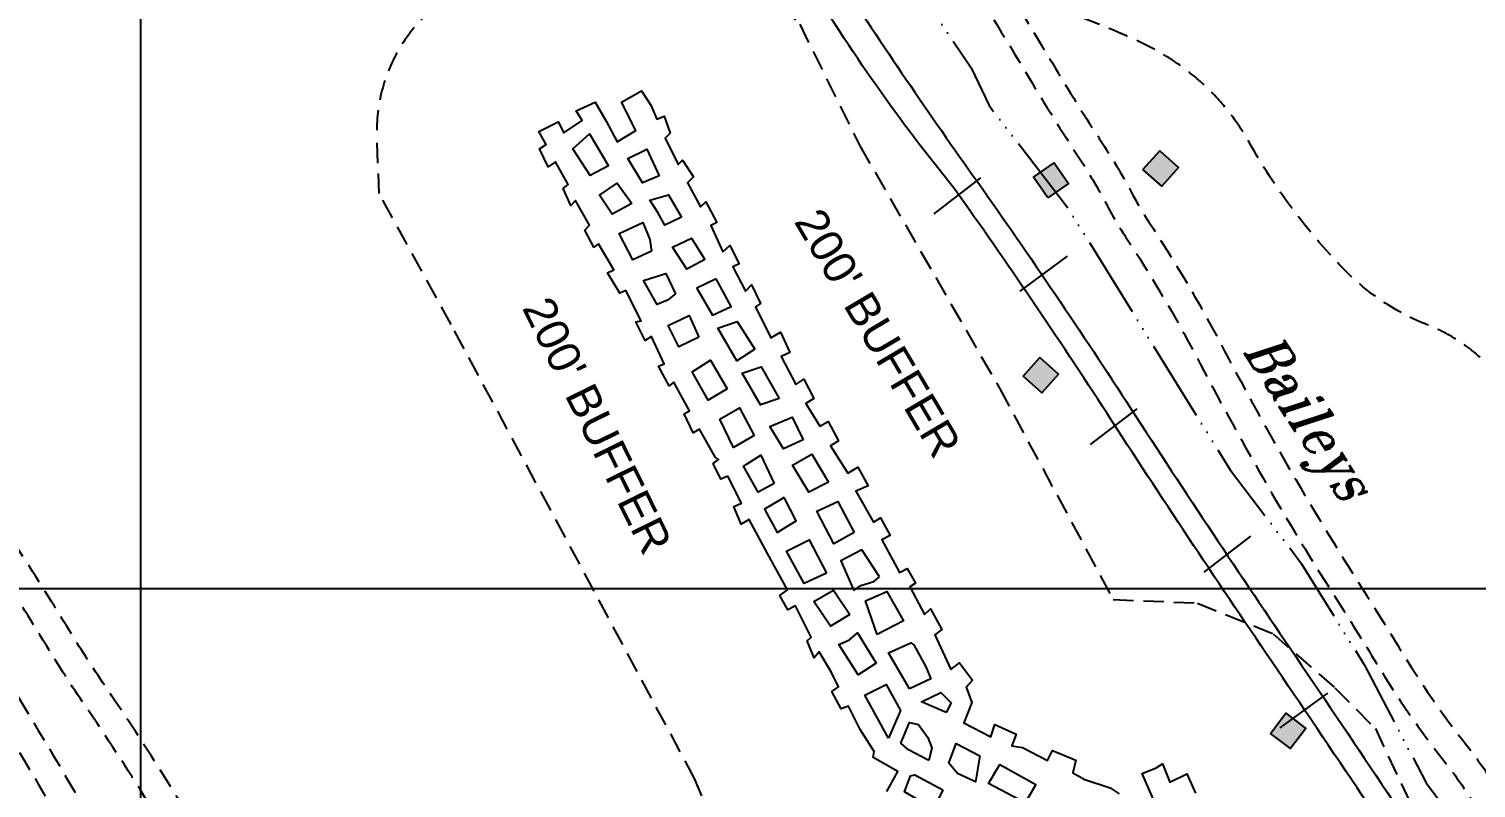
# Model space of a CAD drawing. Header units: inches. Extents: x 10131215 to 10153225, y 3476725 to 3491422.
# Drawn here: x 10145862 to 10147647, y 3487754 to 3488691 of the extents above; entities that cross this region are included whole.
import ezdxf
from ezdxf.enums import TextEntityAlignment as Align

# ---------------------------------------------------------------- set-up
doc = ezdxf.new("R2010")
doc.units = ezdxf.units.IN
doc.header["$LTSCALE"] = 100
doc.header["$MEASUREMENT"] = 0
for name, pattern in [('DASHED2', [0.375, 0.25, -0.125]), ('HIDDEN', [0.375, 0.25, -0.125]), ('STREAM', [1.5, 1, -0.125, 0, -0.125, 0, -0.125, 0, -0.125])]:
    doc.linetypes.add(name, pattern=pattern)
doc.layers.get('0').update_dxf_attribs({"color": 60, "linetype": 'CONTINUOUS'})
for name, color, linetype in [('BUFFER ZONE-200', 200, 'HIDDEN'), ('BUILDINGS', 7, 'CONTINUOUS'), ('GRID COORDINATES-VA SOUTH NAD27', 252, 'CONTINUOUS'), ('MINE WORKINGS-ADJACENT-GREGORY COAL-6690', 251, 'CONTINUOUS'), ('RAILROADS', 30, 'CONTINUOUS'), ('ROADS', 34, 'DASHED2'), ('WATER-SURFACE', 140, 'STREAM')]:
    doc.layers.add(name, color=color, linetype=linetype)
doc.styles.add('BUFFER LABELS', font='ARIAL.TTF', dxfattribs={"height": 40})
doc.styles.add('ROMANT', font='ROMANT.SHX', dxfattribs={"width": 2063.613351, "height": 165.089068})

# ---------------------------------------------------------------- blocks, each defined once
blk = doc.blocks.new('RRTIC')
blk.add_line((0, -36.2), (0, 36.2))

msp = doc.modelspace()

# ---------------------------------------------------------------- linework, layer by layer
at = {"layer": 'BUFFER ZONE-200'}
for points in [[(10146765.8, 3488748.5), (10146812.7, 3488696.5), (10146886.9, 3488546.4), (10147059.2, 3488247.6), (10147199.4, 3487987), (10147199.5, 3487987), (10147303.5, 3487982.6), (10147396.7, 3487944.7), (10147472.8, 3487878.1), (10147522.9, 3487827.8), (10147575.6, 3487715.7), (10147607.1, 3487638.2), (10147616.1, 3487636), (10147702.9, 3487541.3), (10147738, 3487413.7), (10147771.7, 3487247.3), (10147801.9, 3487097.9), (10147849.3, 3486988.1), (10147861.4, 3486932.3)], [(10146791.3, 3487511), (10146777.9, 3487586.1), (10146750.4, 3487606.4), (10146683.1, 3487766.1), (10146505.1, 3488098), (10146382.8, 3488326.1), (10146294, 3488487.6), (10146291, 3488555.7)]]:
    msp.add_lwpolyline(points, dxfattribs=at)
msp.add_arc((10146490.9, 3488564.4), 200, 118.7539, 182.49, dxfattribs=at)
at = {"layer": 'BUILDINGS'}
for points in [[(10147236.2, 3488517.3), (10147256.9, 3488540.4), (10147279.9, 3488519.8), (10147259.3, 3488496.7)], [(10147118.8, 3488482.4), (10147101.3, 3488507.9), (10147126.8, 3488525.4), (10147144.3, 3488499.9)], [(10147088.4, 3488262.3), (10147109, 3488285.4), (10147132.1, 3488264.7), (10147111.4, 3488241.7)], [(10147393.7, 3487821.9), (10147412.3, 3487846.6), (10147437, 3487828), (10147418.4, 3487803.3)]]:
    msp.add_lwpolyline(points, close=True, dxfattribs=at)
for points in [[(10147256.9, 3488540.4), (10147279.9, 3488519.8), (10147236.2, 3488517.3), (10147259.3, 3488496.7)], [(10147101.3, 3488507.9), (10147126.8, 3488525.4), (10147118.8, 3488482.4), (10147144.3, 3488499.9)], [(10147109, 3488285.4), (10147132.1, 3488264.7), (10147088.4, 3488262.3), (10147111.4, 3488241.7)], [(10147412.3, 3487846.6), (10147437, 3487828), (10147393.7, 3487821.9), (10147418.4, 3487803.3)]]:
    msp.add_solid(points, dxfattribs=at)
at = {"layer": 'GRID COORDINATES-VA SOUTH NAD27'}
for p, q in [((10146000, 3476730), (10146000, 3490730)), ((10153220, 3488000), (10131220, 3488000))]:
    msp.add_line(p, q, dxfattribs=at)
at = {"layer": 'MINE WORKINGS-ADJACENT-GREGORY COAL-6690', "flags": 128}
for points in [[(10146920.2, 3487750.3), (10146933.9, 3487774.8), (10146903.4, 3487792.2), (10146904.5, 3487799.6), (10146887.5, 3487826.8), (10146873.1, 3487855.6), (10146863.7, 3487852.3), (10146852.3, 3487873.5), (10146860.8, 3487879.4), (10146852, 3487897), (10146836.6, 3487922.3), (10146830.7, 3487915.2), (10146821.9, 3487935.9), (10146826.9, 3487940.4), (10146807.6, 3487979.1), (10146798, 3487974.4), (10146788.2, 3487991.7), (10146797.6, 3487998.9), (10146772.9, 3488043.8), (10146750.3, 3488085.5), (10146740.5, 3488079.7), (10146731.3, 3488101.7), (10146740.8, 3488105.8), (10146724, 3488139.2), (10146715.6, 3488135.2), (10146705.9, 3488154.6), (10146712.5, 3488159.7), (10146708.9, 3488162.2), (10146689.3, 3488196.9), (10146681.4, 3488192.5), (10146670.4, 3488216), (10146676.7, 3488219.7), (10146657.6, 3488255.1), (10146651.8, 3488250.4), (10146638.7, 3488274.9), (10146645.6, 3488277.7), (10146629.7, 3488311.4), (10146622, 3488306.5), (10146610.4, 3488329.5), (10146617.3, 3488330.8), (10146598.2, 3488368.1), (10146590.7, 3488365), (10146575.6, 3488389.7), (10146583.6, 3488393.7), (10146564.4, 3488425.6), (10146558.6, 3488421.5), (10146547.6, 3488442.5), (10146553.4, 3488448.5), (10146536.3, 3488479.3), (10146530.3, 3488473), (10146521.1, 3488494), (10146527.2, 3488498.9), (10146511.6, 3488526.8), (10146502.6, 3488520.7), (10146491.8, 3488543), (10146499.9, 3488548.1), (10146490.9, 3488564.4), (10146514.8, 3488576.1), (10146521.8, 3488562.7), (10146544.4, 3488577.6), (10146536.9, 3488589.7), (10146560.5, 3488600.5), (10146573.9, 3488577.1), (10146587.5, 3488551.4), (10146610.6, 3488565.3), (10146592.7, 3488600.5), (10146617.4, 3488614.4), (10146629.1, 3488596.7), (10146636.6, 3488579.5), (10146645.7, 3488583.1), (10146653.1, 3488562), (10146646.9, 3488555.9), (10146662.8, 3488523.7), (10146668.3, 3488529), (10146681.7, 3488508.3), (10146674.3, 3488500.9), (10146690.3, 3488471.3), (10146697.1, 3488477.3), (10146710.4, 3488452.1), (10146703.1, 3488448.2), (10146718.1, 3488415.9), (10146726.4, 3488423.4), (10146738.2, 3488400.8), (10146730.3, 3488397.4), (10146745.9, 3488367.3), (10146753.3, 3488374.9), (10146764.4, 3488352), (10146758.1, 3488347.8), (10146777.3, 3488309.9), (10146789.1, 3488316.5), (10146800.4, 3488291.5), (10146789.7, 3488286.6), (10146807.9, 3488252), (10146817.7, 3488258.9), (10146830.1, 3488234.7), (10146820.2, 3488228.8), (10146837.7, 3488200.7), (10146847.9, 3488206.6), (10146860.8, 3488182.6), (10146850.8, 3488176.6), (10146872.3, 3488142.6), (10146884.5, 3488150.3), (10146897.4, 3488127), (10146881.9, 3488120.5), (10146903.7, 3488082.3), (10146912.4, 3488087.9), (10146924.5, 3488065.9), (10146913.9, 3488060.7), (10146935.8, 3488020.4), (10146945.3, 3488025.1), (10146955.5, 3488007.2), (10146948.5, 3488002.4), (10146966.6, 3487968.4), (10146973.9, 3487975.3), (10146987.9, 3487950.1), (10146979.6, 3487943.4), (10146999.3, 3487900.8), (10147009.7, 3487908.8), (10147025.8, 3487887.5), (10147018.1, 3487879), (10147025.2, 3487860), (10147019.9, 3487846.5), (10147015.1, 3487835), (10147048.4, 3487817.5), (10147053.4, 3487832.7), (10147079.7, 3487820.8), (10147074.4, 3487806.3), (10147087.4, 3487804.5), (10147118.5, 3487788.3), (10147124.8, 3487800.9), (10147153.5, 3487788.7), (10147149.6, 3487773.3), (10147164.5, 3487765), (10147195.6, 3487754.5), (10147207, 3487747.2)], [(10146911.3, 3488014.8), (10146889.5, 3488048.4), (10146863.4, 3488034.6), (10146879.6, 3487998.2)], [(10146879.6, 3487998.2), (10146888.1, 3488004.2), (10146904, 3488009.1), (10146911.3, 3488014.8)], [(10147264.1, 3487706.3), (10147235.3, 3487772.3), (10147252.4, 3487779.4), (10147260.3, 3487784.2), (10147269.3, 3487761.5), (10147290.3, 3487772), (10147300.9, 3487748)]]:
    msp.add_lwpolyline(points, dxfattribs=at)
for points in [[(10146576.9, 3488521.7), (10146554.1, 3488510.1), (10146533, 3488542.9), (10146553.6, 3488561.4)], [(10146639.3, 3488509.6), (10146618.7, 3488500.8), (10146600.6, 3488530.7), (10146624.1, 3488542.4)], [(10146605.8, 3488475.6), (10146581.3, 3488462.3), (10146565.6, 3488485.8), (10146587.7, 3488500.5)], [(10146666.7, 3488458.4), (10146646.5, 3488448.7), (10146637.9, 3488464.3), (10146627.7, 3488479.5), (10146650.9, 3488486.1)], [(10146629.8, 3488416.8), (10146606.9, 3488405.9), (10146590.1, 3488438.2), (10146619.3, 3488452), (10146627.9, 3488431.1)], [(10146695.7, 3488406.3), (10146673.3, 3488394.6), (10146656, 3488421.6), (10146679.1, 3488432.7)], [(10146659.7, 3488363.8), (10146649.7, 3488356.3), (10146636.8, 3488351), (10146619.9, 3488380.5), (10146647.6, 3488389.2)], [(10146709.7, 3488382.6), (10146686, 3488370.9), (10146705.3, 3488337.6), (10146728.1, 3488348.5)], [(10146688.4, 3488310.5), (10146663.8, 3488298.6), (10146650.6, 3488325.1), (10146676.4, 3488337.1)], [(10146757.2, 3488295.7), (10146735.1, 3488281.2), (10146711.9, 3488321.8), (10146735.4, 3488329.8)], [(10146723.4, 3488246.9), (10146699.9, 3488232.9), (10146680, 3488267.8), (10146702.7, 3488282.1)], [(10146787.4, 3488234.8), (10146764.5, 3488227.1), (10146741.9, 3488266), (10146765, 3488274.1)], [(10146756.7, 3488189.2), (10146731.1, 3488174.6), (10146714.2, 3488209.2), (10146738.3, 3488223.3)], [(10146817.2, 3488184.1), (10146792.8, 3488172.9), (10146775.7, 3488200.4), (10146803.6, 3488212)], [(10146781.3, 3488129.9), (10146761.4, 3488119.4), (10146743.2, 3488151.6), (10146764.8, 3488165.1)], [(10146848.4, 3488131.5), (10146824.1, 3488119.3), (10146804, 3488152.7), (10146827.5, 3488166.4)], [(10146793.4, 3488112.7), (10146769.5, 3488098.2), (10146784.9, 3488069.8), (10146808.2, 3488084.2)], [(10146880.1, 3488069.8), (10146854.9, 3488055.7), (10146833.7, 3488096), (10146859.6, 3488107.7)], [(10146845.9, 3488019.3), (10146818.3, 3488006.7), (10146796.6, 3488046.6), (10146824.4, 3488060.5)], [(10146874.6, 3487968.3), (10146850.9, 3487953.9), (10146830.2, 3487984.3), (10146854.5, 3487998.5)], [(10146908.2, 3487943.9), (10146893.8, 3487985.5), (10146920.3, 3487996.8), (10146940.7, 3487960.5)], [(10146907, 3487908.3), (10146884.7, 3487893.9), (10146861.2, 3487931.5), (10146874.2, 3487937.2), (10146884.2, 3487945.8)], [(10146948.1, 3487876.8), (10146922.2, 3487921.1), (10146949.7, 3487933.5), (10146953.5, 3487931.2), (10146968.3, 3487904.1), (10146974.4, 3487889.2)], [(10146922.1, 3487815.8), (10146892.9, 3487869), (10146919.3, 3487882.2), (10146937, 3487850.2)], [(10146993.3, 3487847.7), (10146962.9, 3487860.7), (10146986.9, 3487872.1), (10146999.6, 3487859.7)], [(10146971.9, 3487788.6), (10146946.8, 3487801.7), (10146937.5, 3487809.8), (10146948.1, 3487835.4), (10146959.2, 3487832.8), (10146971, 3487816.7), (10146975.6, 3487804.1)], [(10147035, 3487794.3), (10147029.7, 3487761.9), (10147007.4, 3487772.3), (10146996.7, 3487785.1), (10147005.7, 3487809.5)], [(10147104.2, 3487758.9), (10147090.7, 3487736.1), (10147045.8, 3487759.9), (10147059.7, 3487783.5)], [(10146989.5, 3487752.4), (10146978, 3487728.9), (10146942, 3487749.8), (10146949.5, 3487769.4), (10146954.7, 3487770.6)]]:
    msp.add_lwpolyline(points, close=True, dxfattribs=at)
at = {"layer": 'RAILROADS', "flags": 128}
for points in [[(10147753.1, 3487418.5, -0.079935), (10147619.1, 3487576.2, 0.003497), (10147394.6, 3487911.1, -0.005616), (10147191.9, 3488216.3, 0.010637), (10147003.5, 3488493.8, -0.036334), (10146819.9, 3488755.2, -0.007526), (10146693.4, 3488954.4, -0.001028), (10146573.6, 3489136.7, -0.049515), (10146479.1, 3489359.5, -0.021496), (10146457.3, 3489444.2, -0.011462), (10146417.2, 3489617.8, 0.004356), (10146334.8, 3489935.2, 0.018403), (10146234.8, 3490268.3, 0.003086), (10146217.9, 3490316.8, -0.076535), (10146209.2, 3490358.3, 0.000455), (10146205.1, 3490432.2, 0.376362)], [(10146853.3, 3488765.1, 0.01074), (10147026.3, 3488510.1, -0.010637), (10147215.4, 3488231.5, 0.005616), (10147417.7, 3487926.9, -0.003497), (10147642.4, 3487591.6, -0.003235), (10147692.5, 3487514.7), (10147704.5, 3487495.8, -0.006115), (10147796, 3487348.3, 0.011032), (10147979.2, 3487059.4, 0.006264), (10148109, 3486869.5, -0.083926), (10148217.6, 3486641.7), (10148223.1, 3486621), (10148228.2, 3486600.1, -0.008212), (10148233.2, 3486575.8, 0.021079), (10148302.6, 3486279.7, -0.032952)]]:
    msp.add_lwpolyline(points, format="xyb", dxfattribs=at)
at = {"layer": 'ROADS', "flags": 128}
for points in [[(10146356.8, 3490467.7, -0.017897), (10146396.7, 3490388.1, -0.051209), (10146418.5, 3490323.7, -0.019144), (10146450.7, 3490152.2, 0.020558), (10146488.3, 3489955.8, 0.004857), (10146501.1, 3489903.3, 0.036886), (10146541.5, 3489782.6, -0.011352), (10146593.8, 3489649.1, 0.002267), (10146654.8, 3489485.1, 0.013302), (10146739.8, 3489276.4, -0.018094), (10146770.5, 3489198.9, 0.052787), (10146833.2, 3489067.9, -0.010735), (10146908.7, 3488939.2, 0.014191), (10147004.7, 3488778.1, -0.006753), (10147094.8, 3488631.7, 0.010142), (10147158, 3488530.8, -0.023931), (10147193.8, 3488469.8, 0.025111), (10147214.7, 3488434.4, -0.02511), (10147301.8, 3488287, 0.009465), (10147384, 3488137.4, 0.012128), (10147478.5, 3487981.8, -0.00643), (10147523.9, 3487908.9, 0.030965), (10147609.3, 3487785.7, -0.027215), (10147640.6, 3487741.2, 0.026101), (10147693.6, 3487665.5, -0.018095), (10147765.9, 3487565.9, 0.016998), (10147859.9, 3487435.6, -0.025497), (10147903.4, 3487373, -0.182109), (10147921.4, 3487282.9, -0.003062), (10147918, 3487262.7)], [(10146471, 3490237.5, -0.008792), (10146484.3, 3490157.2, 0.020558), (10146521.3, 3489963.5, 0.004857), (10146534, 3489911.7, 0.036886), (10146572.8, 3489795.7, -0.011352), (10146625.7, 3489660.8, 0.002267), (10146686.6, 3489497.1, 0.013302), (10146770.9, 3489290.1, -0.018094), (10146802.5, 3489210.3, 0.052787), (10146862.1, 3489085.7, -0.010735), (10146938.3, 3488955.8, 0.014191), (10147033.3, 3488796.3, -0.006753), (10147124, 3488649.2, 0.010142), (10147186.4, 3488549.4, -0.023931), (10147223.9, 3488485.6, 0.025111), (10147243.1, 3488453.1, -0.02511), (10147331.9, 3488302.8, 0.009465), (10147413.4, 3488154.4, 0.012128), (10147507.1, 3488000.2, -0.00643), (10147552.9, 3487926.5, 0.030965), (10147635.9, 3487806.8, -0.027215), (10147669.3, 3487759.3, 0.026101), (10147720.4, 3487686.5, -0.018095), (10147794.1, 3487584.8, 0.016998), (10147886.7, 3487456.4, -0.025497), (10147932.3, 3487391, -0.182109), (10147955, 3487277.4, -0.004293), (10147950, 3487248.4, -0.005954)], [(10148419.7, 3487769.3, -0.218824), (10148211.8, 3487858.4, -0.116326), (10148104, 3488054.1, 0.482616), (10148051.2, 3488076.4, -0.005984), (10147939.7, 3488017.2, -0.211671), (10147855.5, 3488012.3, -0.130396), (10147785.4, 3488062.2, -0.095958), (10147730.7, 3488161.7, 0.109506), (10147666.3, 3488271.8, 0.11262), (10147587.9, 3488325.4, -0.106896), (10147483.4, 3488395.1, -0.0646), (10147367.2, 3488550.9, 0.151815), (10147241.1, 3488670.2, 0.054793), (10147074.6, 3488730.4, 2.939096)], [(10144653, 3487635.2, 0.011615), (10144619.1, 3487687.8, 0.117633), (10144559.2, 3487742.7, -0.009368), (10144481, 3487788.2, -0.011012), (10144443.5, 3487812, -0.236689), (10144375.2, 3487920.6, -0.027521), (10144370.2, 3488037.8, -0.039382), (10144384, 3488188, -0.01337), (10144408.3, 3488310.1, -0.008303), (10144438.3, 3488432.7, -0.0459), (10144482.8, 3488555.3, 0.017547), (10144506.8, 3488611.2, -0.25775), (10144569.3, 3488663.5, -0.056634), (10144666.5, 3488671.1, -0.058989), (10144812.1, 3488648.6, -0.00515), (10144946.3, 3488609.8, -0.018062), (10145070.6, 3488567.5, -0.03256), (10145206.8, 3488505.2, -0.080353), (10145280.4, 3488448.8, 0.057923), (10145383, 3488362.5, 0.026376), (10145457.2, 3488318.9, -0.080958), (10145579, 3488228.3, -0.054938), (10145662.7, 3488120.5, -0.010999), (10145746.8, 3487976.3, 0.009078), (10145844.2, 3487808.1, -0.007482), (10145938, 3487647.2, 0.006397), (10146006.6, 3487528.9, -0.012482), (10146071.3, 3487414, -0.019725), (10146135, 3487282, 5.868917)], [(10146350.8, 3487244.9, 0.0314), (10146280.1, 3487366.3, -0.017924), (10146228.9, 3487449, 0.023707), (10146143.4, 3487583.6, -0.021086), (10146104.7, 3487643.8, 0.007432), (10146036.6, 3487756.4, 0.009547), (10145959.1, 3487875.2, -0.012245), (10145912.2, 3487947.9, 0.007377), (10145850.6, 3488045.7, -0.006558), (10145788.2, 3488144.3, 0.02174), (10145722.4, 3488241.5, 0.028304), (10145642.2, 3488337.8, 0.143069), (10145516.3, 3488412.5, 0.058752), (10145385, 3488430.1, -0.013168), (10145347.4, 3488431.7, -0.391762)], [(10145394.2, 3488395.9, 0.004128), (10145401.7, 3488390.9, 0.026376), (10145472.8, 3488349.1, -0.080958), (10145603.4, 3488252, -0.054938), (10145691.6, 3488138.3, -0.010999), (10145776.5, 3487992.8, 0.009078), (10145873.3, 3487825.6, -0.007482), (10145967.5, 3487663.9, 0.006397), (10146035.7, 3487546.4, -0.012482), (10146101.3, 3487430, -0.021629), (10146171.8, 3487282.3, -0.021491)], [(10146306.1, 3487257.3, 0.024221), (10146251.9, 3487347.4, -0.017924), (10146199.4, 3487432.1, 0.023707), (10146115.6, 3487564, -0.021086), (10146075.4, 3487626.6, 0.007432), (10146007.8, 3487738.4, 0.009547), (10145931.1, 3487856.1, -0.012245), (10145883.3, 3487930.2, 0.007377), (10145822.1, 3488027.1, -0.006558), (10145759.2, 3488126.5, 0.02174), (10145695.2, 3488221.2, 0.028304), (10145617.3, 3488314.6, 0.143069), (10145507.9, 3488379.5, 0.054178), (10145394.2, 3488395.9, -0.01916)]]:
    msp.add_lwpolyline(points, format="xyb", dxfattribs=at)
at = {"layer": 'WATER-SURFACE', "flags": 128}
msp.add_lwpolyline([(10146267.4, 3490467.7), (10146297.2, 3490411.7), (10146356.8, 3490242.6), (10146446.6, 3489831.2), (10146459.4, 3489795.3), (10146512.5, 3489601.6), (10146561.5, 3489503.3), (10146701.4, 3489173.9), (10146737.6, 3489111.5), (10146779.1, 3489053.8), (10146837.5, 3488945), (10146911.1, 3488840.2), (10146964.5, 3488731.6), (10147024.1, 3488642.7), (10147046.3, 3488596.3), (10147143.6, 3488470), (10147344, 3488146.8), (10147432, 3488031.1), (10147509.4, 3487906.1), (10147585.6, 3487761), (10147901.5, 3487337.1), (10148002.7, 3487299.1), (10148093.8, 3487233.4), (10148205.5, 3487096.1), (10148228, 3487054.7), (10148377.2, 3486714.7), (10148430.9, 3486530.9), (10148456.6, 3486298.8), (10148458.2, 3486163.4), (10148474.8, 3486027.1), (10148483.3, 3485841.2), (10148503.3, 3485759.8), (10148563.9, 3485605.7), (10148681.3, 3485317.8), (10148748.7, 3485193.3), (10148939, 3484951), (10149196.1, 3484654.5), (10149232.6, 3484597.1), (10149272.5, 3484514.4), (10149274.4, 3484464.2), (10149301.3, 3484332.2), (10149346.3, 3484251.6)], dxfattribs=at)

# ---------------------------------------------------------------- block references
at = {"layer": 'RAILROADS', "xscale": 1.000028516851045, "yscale": 1.000028516851045, "zscale": 1.000028516851045}
for p, rotation in [((10147007.5, 3488484.9), 307.5457906711283), ((10147114, 3488389), 306.5461384934509), ((10147200.2, 3488200.3), 307.4778837458539), ((10147340.1, 3488042.9), 127.8031278684046), ((10147434.9, 3487849.9), 306.1752858880712)]:
    msp.add_blockref('RRTIC', p, dxfattribs=dict(at, rotation=rotation))

# ---------------------------------------------------------------- texts
at = {"layer": 'BUFFER ZONE-200', "style": 'BUFFER LABELS'}
for rotation, p in [(300.5619, (10146909.4, 3488315.8)), (296.1467, (10146563.2, 3488201.7))]:
    msp.add_text("200' BUFFER", height=40.001, rotation=rotation, dxfattribs=at).set_placement(p, align=Align.MIDDLE)
at = {"layer": 'WATER-SURFACE', "style": 'ROMANT', "oblique": 15, "width": 0.874033}
msp.add_text('Baileys', height=50, rotation=303.051, dxfattribs=at).set_placement((10147358.9, 3488294.4))

doc.saveas('drawing.dxf')
